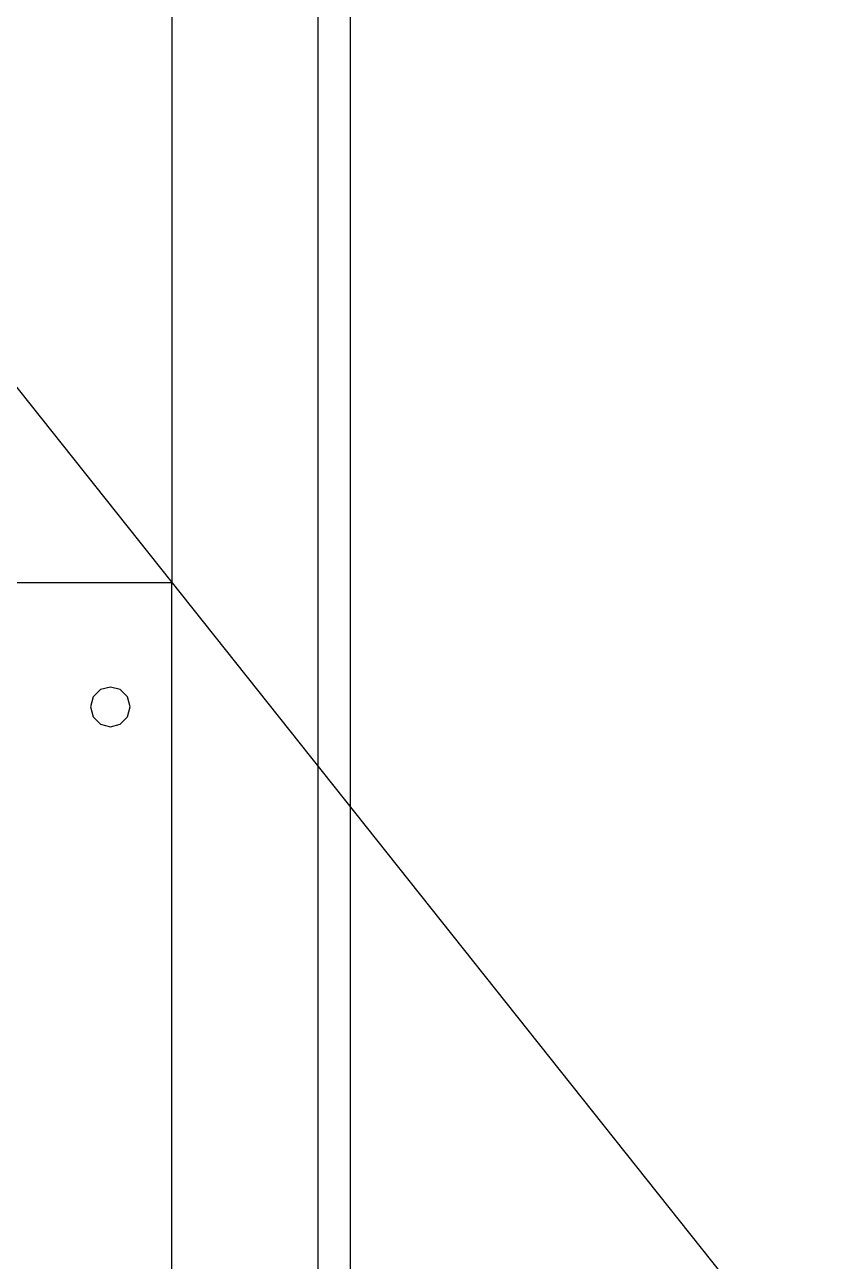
# Model space of a CAD drawing. Extents: x -1 to 1284, y 105 to 936.
# Drawn here: x 483.3 to 548.2, y 234.4 to 333.4 of the extents above; entities that cross this region are included whole.
import ezdxf

# ---------------------------------------------------------------- set-up
doc = ezdxf.new("R2010")
doc.units = 0

msp = doc.modelspace()

# ---------------------------------------------------------------- linework, layer by layer
for p, q in [((509.367, 149.955), (509.367, 713.128)), ((509.367, 149.955), (509.367, 713.128)), ((509.367, 149.955), (509.367, 713.128)), ((509.367, 149.955), (509.367, 713.128)), ((509.367, 149.955), (509.367, 713.128)), ((509.367, 149.955), (509.367, 713.128)), ((509.367, 149.955), (509.367, 713.128)), ((509.367, 149.955), (509.367, 713.128)), ((509.367, 149.955), (509.367, 713.128)), ((509.367, 149.955), (509.367, 713.128)), ((509.367, 149.955), (509.367, 713.128)), ((162.548, 706.778), (600.386, 156.305)), ((162.548, 706.778), (600.386, 156.305)), ((162.548, 706.778), (600.386, 156.305)), ((162.548, 706.778), (600.386, 156.305)), ((162.548, 706.778), (600.386, 156.305)), ((162.548, 706.778), (600.386, 156.305)), ((162.548, 706.778), (600.386, 156.305)), ((162.548, 706.778), (600.386, 156.305)), ((162.548, 706.778), (600.386, 156.305)), ((162.548, 706.778), (600.386, 156.305)), ((162.548, 706.778), (600.386, 156.305)), ((506.737, 706.778), (506.737, 156.305)), ((506.737, 706.778), (506.737, 156.305)), ((506.737, 706.778), (506.737, 156.305)), ((506.737, 706.778), (506.737, 156.305)), ((506.737, 706.778), (506.737, 156.305)), ((506.737, 706.778), (506.737, 156.305)), ((506.737, 706.778), (506.737, 156.305)), ((506.737, 706.778), (506.737, 156.305)), ((506.737, 706.778), (506.737, 156.305)), ((506.737, 706.778), (506.737, 156.305)), ((506.737, 706.778), (506.737, 156.305)), ((495.048, 682.423), (495.048, 288.723)), ((495.048, 288.723), (380.748, 288.723)), ((495.048, 174.423), (495.048, 288.723)), ((489.34375, 280.166815), (488.762685, 279.58575)), ((490.1375, 280.3795), (489.34375, 280.166815)), ((490.93125, 280.166815), (490.1375, 280.3795)), ((491.512315, 279.58575), (490.93125, 280.166815)), ((488.762685, 279.58575), (488.55, 278.792)), ((491.725, 278.792), (491.512315, 279.58575)), ((488.55, 278.792), (488.762685, 277.99825)), ((491.512315, 277.99825), (491.725, 278.792)), ((491.725, 278.792), (491.725, 278.792)), ((488.762685, 277.99825), (489.34375, 277.417185)), ((489.34375, 277.417185), (490.1375, 277.2045)), ((490.1375, 277.2045), (490.93125, 277.417185)), ((490.93125, 277.417185), (491.512315, 277.99825))]:
    msp.add_line(p, q)

doc.saveas('drawing.dxf')
